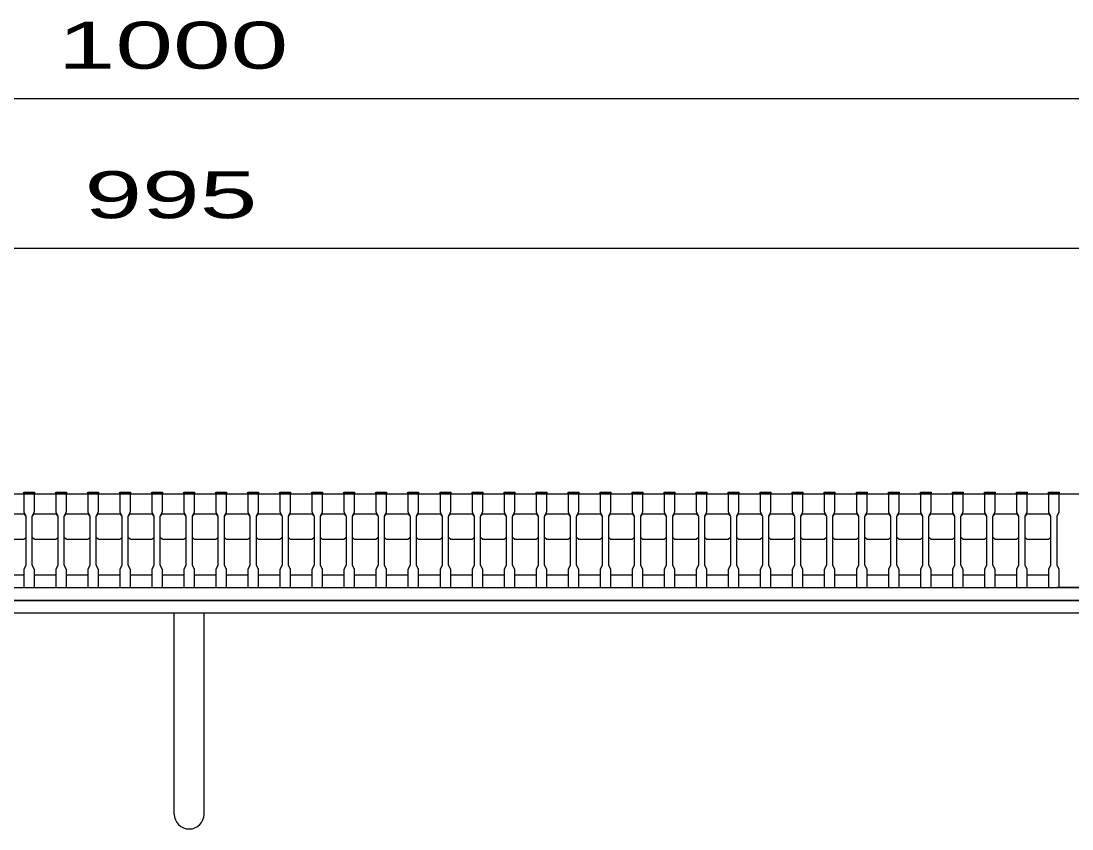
# Model space of a CAD drawing. Units: millimetres, scale not verified. Extents: x -1820 to 1736, y -1282 to 1048.
# Drawn here: x -995.2 to -503, y -729.5 to -351.2 of the extents above; entities that cross this region are included whole.
import ezdxf
from ezdxf.enums import TextEntityAlignment as Align

# ---------------------------------------------------------------- set-up
doc = ezdxf.new("R2010")
doc.units = ezdxf.units.MM
doc.header["$LTSCALE"] = 10
for name, color, linetype, lineweight in [('16', 3, 'Continuous', 25), ('19', 6, 'Continuous', 25), ('22', 4, 'Continuous', 25)]:
    doc.layers.add(name, color=color, linetype=linetype, lineweight=lineweight)
doc.styles.add('ベクトル', font='')
doc.styles.get('ベクトル').set_extended_font_data('ベクトル')

msp = doc.modelspace()

# ---------------------------------------------------------------- linework, layer by layer
at = {"layer": '16'}
for p, q in [((-1414, -572.5), (-419, -572.5)), ((-994, -572.5), (-994, -571.8)), ((-994, -571.8), (-989, -571.8)), ((-994, -572.5), (-994, -581)), ((-989, -572.5), (-994, -572.5)), ((-989, -571.8), (-989, -572.5)), ((-989, -581), (-989, -572.5)), ((-979, -572.5), (-979, -571.8)), ((-979, -571.8), (-974, -571.8)), ((-979, -572.5), (-979, -581)), ((-974, -572.5), (-979, -572.5)), ((-974, -571.8), (-974, -572.5)), ((-974, -581), (-974, -572.5)), ((-964, -572.5), (-964, -571.8)), ((-964, -571.8), (-959, -571.8)), ((-964, -572.5), (-964, -581)), ((-959, -572.5), (-964, -572.5)), ((-959, -571.8), (-959, -572.5)), ((-959, -581), (-959, -572.5)), ((-949, -572.5), (-949, -571.8)), ((-949, -571.8), (-944, -571.8)), ((-949, -572.5), (-949, -581)), ((-944, -572.5), (-949, -572.5)), ((-944, -571.8), (-944, -572.5)), ((-944, -581), (-944, -572.5)), ((-934, -572.5), (-934, -571.8)), ((-934, -571.8), (-929, -571.8)), ((-934, -572.5), (-934, -581)), ((-929, -572.5), (-934, -572.5)), ((-929, -571.8), (-929, -572.5)), ((-929, -581), (-929, -572.5)), ((-919, -572.5), (-919, -571.8)), ((-919, -571.8), (-914, -571.8)), ((-919, -572.5), (-919, -581)), ((-914, -572.5), (-919, -572.5)), ((-914, -571.8), (-914, -572.5)), ((-914, -581), (-914, -572.5)), ((-904, -572.5), (-904, -571.8)), ((-904, -571.8), (-899, -571.8)), ((-904, -572.5), (-904, -581)), ((-899, -572.5), (-904, -572.5)), ((-899, -571.8), (-899, -572.5)), ((-899, -581), (-899, -572.5)), ((-889, -572.5), (-889, -571.8)), ((-889, -571.8), (-884, -571.8)), ((-889, -572.5), (-889, -581)), ((-884, -572.5), (-889, -572.5)), ((-884, -571.8), (-884, -572.5)), ((-884, -581), (-884, -572.5)), ((-874, -572.5), (-874, -571.8)), ((-874, -571.8), (-869, -571.8)), ((-874, -572.5), (-874, -581)), ((-869, -572.5), (-874, -572.5)), ((-869, -571.8), (-869, -572.5)), ((-869, -581), (-869, -572.5)), ((-859, -572.5), (-859, -571.8)), ((-859, -571.8), (-854, -571.8)), ((-859, -572.5), (-859, -581)), ((-854, -572.5), (-859, -572.5)), ((-854, -571.8), (-854, -572.5)), ((-854, -581), (-854, -572.5)), ((-844, -572.5), (-844, -571.8)), ((-844, -571.8), (-839, -571.8)), ((-844, -572.5), (-844, -581)), ((-839, -572.5), (-844, -572.5)), ((-839, -571.8), (-839, -572.5)), ((-839, -581), (-839, -572.5)), ((-829, -572.5), (-829, -571.8)), ((-829, -571.8), (-824, -571.8)), ((-829, -572.5), (-829, -581)), ((-824, -572.5), (-829, -572.5)), ((-824, -571.8), (-824, -572.5)), ((-824, -581), (-824, -572.5)), ((-814, -572.5), (-814, -571.8)), ((-814, -571.8), (-809, -571.8)), ((-814, -572.5), (-814, -581)), ((-809, -572.5), (-814, -572.5)), ((-809, -571.8), (-809, -572.5)), ((-809, -581), (-809, -572.5)), ((-799, -572.5), (-799, -571.8)), ((-799, -571.8), (-794, -571.8)), ((-799, -572.5), (-799, -581)), ((-794, -572.5), (-799, -572.5)), ((-794, -571.8), (-794, -572.5)), ((-794, -581), (-794, -572.5)), ((-784, -572.5), (-784, -571.8)), ((-784, -571.8), (-779, -571.8)), ((-784, -572.5), (-784, -581)), ((-779, -572.5), (-784, -572.5)), ((-779, -571.8), (-779, -572.5)), ((-779, -581), (-779, -572.5)), ((-769, -572.5), (-769, -571.8)), ((-769, -571.8), (-764, -571.8)), ((-769, -572.5), (-769, -581)), ((-764, -572.5), (-769, -572.5)), ((-764, -571.8), (-764, -572.5)), ((-764, -581), (-764, -572.5)), ((-754, -572.5), (-754, -571.8)), ((-754, -571.8), (-749, -571.8)), ((-754, -572.5), (-754, -581)), ((-749, -572.5), (-754, -572.5)), ((-749, -571.8), (-749, -572.5)), ((-749, -581), (-749, -572.5)), ((-739, -572.5), (-739, -571.8)), ((-739, -571.8), (-734, -571.8)), ((-739, -572.5), (-739, -581)), ((-734, -572.5), (-739, -572.5)), ((-734, -571.8), (-734, -572.5)), ((-734, -581), (-734, -572.5)), ((-724, -572.5), (-724, -571.8)), ((-724, -571.8), (-719, -571.8)), ((-724, -572.5), (-724, -581)), ((-719, -572.5), (-724, -572.5)), ((-719, -571.8), (-719, -572.5)), ((-719, -581), (-719, -572.5)), ((-709, -572.5), (-709, -571.8)), ((-709, -571.8), (-704, -571.8)), ((-709, -572.5), (-709, -581)), ((-704, -572.5), (-709, -572.5)), ((-704, -571.8), (-704, -572.5)), ((-704, -581), (-704, -572.5)), ((-694, -572.5), (-694, -571.8)), ((-694, -571.8), (-689, -571.8)), ((-694, -572.5), (-694, -581)), ((-689, -572.5), (-694, -572.5)), ((-689, -571.8), (-689, -572.5)), ((-689, -581), (-689, -572.5)), ((-679, -572.5), (-679, -571.8)), ((-679, -571.8), (-674, -571.8)), ((-679, -572.5), (-679, -581)), ((-674, -572.5), (-679, -572.5)), ((-674, -571.8), (-674, -572.5)), ((-674, -581), (-674, -572.5)), ((-664, -572.5), (-664, -571.8)), ((-664, -571.8), (-659, -571.8)), ((-664, -572.5), (-664, -581)), ((-659, -572.5), (-664, -572.5)), ((-659, -571.8), (-659, -572.5)), ((-659, -581), (-659, -572.5)), ((-649, -572.5), (-649, -571.8)), ((-649, -571.8), (-644, -571.8)), ((-649, -572.5), (-649, -581)), ((-644, -572.5), (-649, -572.5)), ((-644, -571.8), (-644, -572.5)), ((-644, -581), (-644, -572.5)), ((-634, -572.5), (-634, -571.8)), ((-634, -571.8), (-629, -571.8)), ((-634, -572.5), (-634, -581)), ((-629, -572.5), (-634, -572.5)), ((-629, -571.8), (-629, -572.5)), ((-629, -581), (-629, -572.5)), ((-619, -572.5), (-619, -571.8)), ((-619, -571.8), (-614, -571.8)), ((-619, -572.5), (-619, -581)), ((-614, -572.5), (-619, -572.5)), ((-614, -571.8), (-614, -572.5)), ((-614, -581), (-614, -572.5)), ((-604, -572.5), (-604, -571.8)), ((-604, -571.8), (-599, -571.8)), ((-604, -572.5), (-604, -581)), ((-599, -572.5), (-604, -572.5)), ((-599, -571.8), (-599, -572.5)), ((-599, -581), (-599, -572.5)), ((-589, -572.5), (-589, -571.8)), ((-589, -571.8), (-584, -571.8)), ((-589, -572.5), (-589, -581)), ((-584, -572.5), (-589, -572.5)), ((-584, -571.8), (-584, -572.5)), ((-584, -581), (-584, -572.5)), ((-574, -572.5), (-574, -571.8)), ((-574, -571.8), (-569, -571.8)), ((-574, -572.5), (-574, -581)), ((-569, -572.5), (-574, -572.5)), ((-569, -571.8), (-569, -572.5)), ((-569, -581), (-569, -572.5)), ((-559, -572.5), (-559, -571.8)), ((-559, -571.8), (-554, -571.8)), ((-559, -572.5), (-559, -581)), ((-554, -572.5), (-559, -572.5)), ((-554, -571.8), (-554, -572.5)), ((-554, -581), (-554, -572.5)), ((-544, -572.5), (-544, -571.8)), ((-544, -571.8), (-539, -571.8)), ((-544, -572.5), (-544, -581)), ((-539, -572.5), (-544, -572.5)), ((-539, -571.8), (-539, -572.5)), ((-539, -581), (-539, -572.5)), ((-529, -572.5), (-529, -571.8)), ((-529, -571.8), (-524, -571.8)), ((-529, -572.5), (-529, -581)), ((-524, -572.5), (-529, -572.5)), ((-524, -571.8), (-524, -572.5)), ((-524, -581), (-524, -572.5)), ((-514, -572.5), (-514, -571.8)), ((-514, -571.8), (-509, -571.8)), ((-514, -572.5), (-514, -581)), ((-509, -572.5), (-514, -572.5)), ((-510, -572.5), (-455, -572.5)), ((-509, -571.8), (-509, -572.5)), ((-509, -581), (-509, -572.5)), ((-1004, -582), (-994, -582)), ((-994, -581), (-993, -583)), ((-994, -582), (-993, -583)), ((-993, -583), (-993, -606)), ((-990, -583), (-989, -581)), ((-990, -583), (-989, -582)), ((-990, -606), (-990, -583)), ((-989, -582), (-979, -582)), ((-979, -581), (-978, -583)), ((-979, -582), (-978, -583)), ((-978, -583), (-978, -606)), ((-975, -583), (-974, -581)), ((-975, -583), (-974, -582)), ((-975, -606), (-975, -583)), ((-974, -582), (-964, -582)), ((-964, -581), (-963, -583)), ((-964, -582), (-963, -583)), ((-963, -583), (-963, -606)), ((-960, -583), (-959, -581)), ((-960, -583), (-959, -582)), ((-960, -606), (-960, -583)), ((-959, -582), (-949, -582)), ((-949, -581), (-948, -583)), ((-949, -582), (-948, -583)), ((-948, -583), (-948, -606)), ((-945, -583), (-944, -581)), ((-945, -583), (-944, -582)), ((-945, -606), (-945, -583)), ((-944, -582), (-934, -582)), ((-934, -581), (-933, -583)), ((-934, -582), (-933, -583)), ((-933, -583), (-933, -606)), ((-930, -583), (-929, -581)), ((-930, -583), (-929, -582)), ((-930, -606), (-930, -583)), ((-929, -582), (-919, -582)), ((-919, -581), (-918, -583)), ((-919, -582), (-918, -583)), ((-918, -583), (-918, -606)), ((-915, -583), (-914, -581)), ((-915, -583), (-914, -582)), ((-915, -606), (-915, -583)), ((-914, -582), (-904, -582)), ((-904, -581), (-903, -583)), ((-904, -582), (-903, -583)), ((-903, -583), (-903, -606)), ((-900, -583), (-899, -581)), ((-900, -583), (-899, -582)), ((-900, -606), (-900, -583)), ((-899, -582), (-889, -582)), ((-889, -581), (-888, -583)), ((-889, -582), (-888, -583)), ((-888, -583), (-888, -606)), ((-885, -583), (-884, -581)), ((-885, -583), (-884, -582)), ((-885, -606), (-885, -583)), ((-884, -582), (-874, -582)), ((-874, -581), (-873, -583)), ((-874, -582), (-873, -583)), ((-873, -583), (-873, -606)), ((-870, -583), (-869, -581)), ((-870, -583), (-869, -582)), ((-870, -606), (-870, -583)), ((-869, -582), (-859, -582)), ((-859, -581), (-858, -583)), ((-859, -582), (-858, -583)), ((-858, -583), (-858, -606)), ((-855, -583), (-854, -581)), ((-855, -583), (-854, -582)), ((-855, -606), (-855, -583)), ((-854, -582), (-844, -582)), ((-844, -581), (-843, -583)), ((-844, -582), (-843, -583)), ((-843, -583), (-843, -606)), ((-840, -583), (-839, -581)), ((-840, -583), (-839, -582)), ((-840, -606), (-840, -583)), ((-839, -582), (-829, -582)), ((-829, -581), (-828, -583)), ((-829, -582), (-828, -583)), ((-828, -583), (-828, -606)), ((-825, -583), (-824, -581)), ((-825, -583), (-824, -582)), ((-825, -606), (-825, -583)), ((-824, -582), (-814, -582)), ((-814, -581), (-813, -583)), ((-814, -582), (-813, -583)), ((-813, -583), (-813, -606)), ((-810, -583), (-809, -581)), ((-810, -583), (-809, -582)), ((-810, -606), (-810, -583)), ((-809, -582), (-799, -582)), ((-799, -581), (-798, -583)), ((-799, -582), (-798, -583)), ((-798, -583), (-798, -606)), ((-795, -583), (-794, -581)), ((-795, -583), (-794, -582)), ((-795, -606), (-795, -583)), ((-794, -582), (-784, -582)), ((-784, -581), (-783, -583)), ((-784, -582), (-783, -583)), ((-783, -583), (-783, -606)), ((-780, -583), (-779, -581)), ((-780, -583), (-779, -582)), ((-780, -606), (-780, -583)), ((-779, -582), (-769, -582)), ((-769, -581), (-768, -583)), ((-769, -582), (-768, -583)), ((-768, -583), (-768, -606)), ((-765, -583), (-764, -581)), ((-765, -583), (-764, -582)), ((-765, -606), (-765, -583)), ((-764, -582), (-754, -582)), ((-754, -581), (-753, -583)), ((-754, -582), (-753, -583)), ((-753, -583), (-753, -606)), ((-750, -583), (-749, -581)), ((-750, -583), (-749, -582)), ((-750, -606), (-750, -583)), ((-749, -582), (-739, -582)), ((-739, -581), (-738, -583)), ((-739, -582), (-738, -583)), ((-738, -583), (-738, -606)), ((-735, -583), (-734, -581)), ((-735, -583), (-734, -582)), ((-735, -606), (-735, -583)), ((-734, -582), (-724, -582)), ((-724, -581), (-723, -583)), ((-724, -582), (-723, -583)), ((-723, -583), (-723, -606)), ((-720, -583), (-719, -581)), ((-720, -583), (-719, -582)), ((-720, -606), (-720, -583)), ((-719, -582), (-709, -582)), ((-709, -581), (-708, -583)), ((-709, -582), (-708, -583)), ((-708, -583), (-708, -606)), ((-705, -583), (-704, -581)), ((-705, -583), (-704, -582)), ((-705, -606), (-705, -583)), ((-704, -582), (-694, -582)), ((-694, -581), (-693, -583)), ((-694, -582), (-693, -583)), ((-693, -583), (-693, -606)), ((-690, -583), (-689, -581)), ((-690, -583), (-689, -582)), ((-690, -606), (-690, -583)), ((-689, -582), (-679, -582)), ((-679, -581), (-678, -583)), ((-679, -582), (-678, -583)), ((-678, -583), (-678, -606)), ((-675, -583), (-674, -581)), ((-675, -583), (-674, -582)), ((-675, -606), (-675, -583)), ((-674, -582), (-664, -582)), ((-664, -581), (-663, -583)), ((-664, -582), (-663, -583)), ((-663, -583), (-663, -606)), ((-660, -583), (-659, -581)), ((-660, -583), (-659, -582)), ((-660, -606), (-660, -583)), ((-659, -582), (-649, -582)), ((-649, -581), (-648, -583)), ((-649, -582), (-648, -583)), ((-648, -583), (-648, -606)), ((-645, -583), (-644, -581)), ((-645, -583), (-644, -582)), ((-645, -606), (-645, -583)), ((-644, -582), (-634, -582)), ((-634, -581), (-633, -583)), ((-634, -582), (-633, -583)), ((-633, -583), (-633, -606)), ((-630, -583), (-629, -581)), ((-630, -583), (-629, -582)), ((-630, -606), (-630, -583)), ((-629, -582), (-619, -582)), ((-619, -581), (-618, -583)), ((-619, -582), (-618, -583)), ((-618, -583), (-618, -606)), ((-615, -583), (-614, -581)), ((-615, -583), (-614, -582)), ((-615, -606), (-615, -583)), ((-614, -582), (-604, -582)), ((-604, -581), (-603, -583)), ((-604, -582), (-603, -583)), ((-603, -583), (-603, -606)), ((-600, -583), (-599, -581)), ((-600, -583), (-599, -582)), ((-600, -606), (-600, -583)), ((-599, -582), (-589, -582)), ((-589, -581), (-588, -583)), ((-589, -582), (-588, -583)), ((-588, -583), (-588, -606)), ((-585, -583), (-584, -581)), ((-585, -583), (-584, -582)), ((-585, -606), (-585, -583)), ((-584, -582), (-574, -582)), ((-574, -581), (-573, -583)), ((-574, -582), (-573, -583)), ((-573, -583), (-573, -606)), ((-570, -583), (-569, -581)), ((-570, -583), (-569, -582)), ((-570, -606), (-570, -583)), ((-569, -582), (-559, -582)), ((-559, -581), (-558, -583)), ((-559, -582), (-558, -583)), ((-558, -583), (-558, -606)), ((-555, -583), (-554, -581)), ((-555, -583), (-554, -582)), ((-555, -606), (-555, -583)), ((-554, -582), (-544, -582)), ((-544, -581), (-543, -583)), ((-544, -582), (-543, -583)), ((-543, -583), (-543, -606)), ((-540, -583), (-539, -581)), ((-540, -583), (-539, -582)), ((-540, -606), (-540, -583)), ((-539, -582), (-529, -582)), ((-529, -581), (-528, -583)), ((-529, -582), (-528, -583)), ((-528, -583), (-528, -606)), ((-525, -583), (-524, -581)), ((-525, -583), (-524, -582)), ((-525, -606), (-525, -583)), ((-524, -582), (-514, -582)), ((-514, -581), (-513, -583)), ((-514, -582), (-513, -583)), ((-513, -583), (-513, -606)), ((-510, -583), (-509, -581)), ((-510, -606), (-510, -583)), ((-994, -594), (-1004, -594)), ((-993, -593), (-994, -594)), ((-989, -594), (-990, -593)), ((-979, -594), (-989, -594)), ((-978, -593), (-979, -594)), ((-974, -594), (-975, -593)), ((-964, -594), (-974, -594)), ((-963, -593), (-964, -594)), ((-959, -594), (-960, -593)), ((-949, -594), (-959, -594)), ((-948, -593), (-949, -594)), ((-944, -594), (-945, -593)), ((-934, -594), (-944, -594)), ((-933, -593), (-934, -594)), ((-929, -594), (-930, -593)), ((-919, -594), (-929, -594)), ((-918, -593), (-919, -594)), ((-914, -594), (-915, -593)), ((-904, -594), (-914, -594)), ((-903, -593), (-904, -594)), ((-899, -594), (-900, -593)), ((-889, -594), (-899, -594)), ((-888, -593), (-889, -594)), ((-884, -594), (-885, -593)), ((-874, -594), (-884, -594)), ((-873, -593), (-874, -594)), ((-869, -594), (-870, -593)), ((-859, -594), (-869, -594)), ((-858, -593), (-859, -594)), ((-854, -594), (-855, -593)), ((-844, -594), (-854, -594)), ((-843, -593), (-844, -594)), ((-839, -594), (-840, -593)), ((-829, -594), (-839, -594)), ((-828, -593), (-829, -594)), ((-824, -594), (-825, -593)), ((-814, -594), (-824, -594)), ((-813, -593), (-814, -594)), ((-809, -594), (-810, -593)), ((-799, -594), (-809, -594)), ((-798, -593), (-799, -594)), ((-794, -594), (-795, -593)), ((-784, -594), (-794, -594)), ((-783, -593), (-784, -594)), ((-779, -594), (-780, -593)), ((-769, -594), (-779, -594)), ((-768, -593), (-769, -594)), ((-764, -594), (-765, -593)), ((-754, -594), (-764, -594)), ((-753, -593), (-754, -594)), ((-749, -594), (-750, -593)), ((-739, -594), (-749, -594)), ((-738, -593), (-739, -594)), ((-734, -594), (-735, -593)), ((-724, -594), (-734, -594)), ((-723, -593), (-724, -594)), ((-719, -594), (-720, -593)), ((-709, -594), (-719, -594)), ((-708, -593), (-709, -594)), ((-704, -594), (-705, -593)), ((-694, -594), (-704, -594)), ((-693, -593), (-694, -594)), ((-689, -594), (-690, -593)), ((-679, -594), (-689, -594)), ((-678, -593), (-679, -594)), ((-674, -594), (-675, -593)), ((-664, -594), (-674, -594)), ((-663, -593), (-664, -594)), ((-659, -594), (-660, -593)), ((-649, -594), (-659, -594)), ((-648, -593), (-649, -594)), ((-644, -594), (-645, -593)), ((-634, -594), (-644, -594)), ((-633, -593), (-634, -594)), ((-629, -594), (-630, -593)), ((-619, -594), (-629, -594)), ((-618, -593), (-619, -594)), ((-614, -594), (-615, -593)), ((-604, -594), (-614, -594)), ((-603, -593), (-604, -594)), ((-599, -594), (-600, -593)), ((-589, -594), (-599, -594)), ((-588, -593), (-589, -594)), ((-584, -594), (-585, -593)), ((-574, -594), (-584, -594)), ((-573, -593), (-574, -594)), ((-569, -594), (-570, -593)), ((-559, -594), (-569, -594)), ((-558, -593), (-559, -594)), ((-554, -594), (-555, -593)), ((-544, -594), (-554, -594)), ((-543, -593), (-544, -594)), ((-539, -594), (-540, -593)), ((-529, -594), (-539, -594)), ((-528, -593), (-529, -594)), ((-524, -594), (-525, -593)), ((-514, -594), (-524, -594)), ((-513, -593), (-514, -594)), ((-993, -606), (-994, -608)), ((-994, -608), (-994, -616.5)), ((-989, -608), (-990, -606)), ((-989, -616.5), (-989, -608)), ((-978, -606), (-979, -608)), ((-979, -608), (-979, -616.5)), ((-974, -608), (-975, -606)), ((-974, -616.5), (-974, -608)), ((-963, -606), (-964, -608)), ((-964, -608), (-964, -616.5)), ((-959, -608), (-960, -606)), ((-959, -616.5), (-959, -608)), ((-948, -606), (-949, -608)), ((-949, -608), (-949, -616.5)), ((-944, -608), (-945, -606)), ((-944, -616.5), (-944, -608)), ((-933, -606), (-934, -608)), ((-934, -608), (-934, -616.5)), ((-929, -608), (-930, -606)), ((-929, -616.5), (-929, -608)), ((-918, -606), (-919, -608)), ((-919, -608), (-919, -616.5)), ((-914, -608), (-915, -606)), ((-914, -616.5), (-914, -608)), ((-903, -606), (-904, -608)), ((-904, -608), (-904, -616.5)), ((-899, -608), (-900, -606)), ((-899, -616.5), (-899, -608)), ((-888, -606), (-889, -608)), ((-889, -608), (-889, -616.5)), ((-884, -608), (-885, -606)), ((-884, -616.5), (-884, -608)), ((-873, -606), (-874, -608)), ((-874, -608), (-874, -616.5)), ((-869, -608), (-870, -606)), ((-869, -616.5), (-869, -608)), ((-858, -606), (-859, -608)), ((-859, -608), (-859, -616.5)), ((-854, -608), (-855, -606)), ((-854, -616.5), (-854, -608)), ((-843, -606), (-844, -608)), ((-844, -608), (-844, -616.5)), ((-839, -608), (-840, -606)), ((-839, -616.5), (-839, -608)), ((-828, -606), (-829, -608)), ((-829, -608), (-829, -616.5)), ((-824, -608), (-825, -606)), ((-824, -616.5), (-824, -608)), ((-813, -606), (-814, -608)), ((-814, -608), (-814, -616.5)), ((-809, -608), (-810, -606)), ((-809, -616.5), (-809, -608)), ((-798, -606), (-799, -608)), ((-799, -608), (-799, -616.5)), ((-794, -608), (-795, -606)), ((-794, -616.5), (-794, -608)), ((-783, -606), (-784, -608)), ((-784, -608), (-784, -616.5)), ((-779, -608), (-780, -606)), ((-779, -616.5), (-779, -608)), ((-768, -606), (-769, -608)), ((-769, -608), (-769, -616.5)), ((-764, -608), (-765, -606)), ((-764, -616.5), (-764, -608)), ((-753, -606), (-754, -608)), ((-754, -608), (-754, -616.5)), ((-749, -608), (-750, -606)), ((-749, -616.5), (-749, -608)), ((-738, -606), (-739, -608)), ((-739, -608), (-739, -616.5)), ((-734, -608), (-735, -606)), ((-734, -616.5), (-734, -608)), ((-723, -606), (-724, -608)), ((-724, -608), (-724, -616.5)), ((-719, -608), (-720, -606)), ((-719, -616.5), (-719, -608)), ((-708, -606), (-709, -608)), ((-709, -608), (-709, -616.5)), ((-704, -608), (-705, -606)), ((-704, -616.5), (-704, -608)), ((-693, -606), (-694, -608)), ((-694, -608), (-694, -616.5)), ((-689, -608), (-690, -606)), ((-689, -616.5), (-689, -608)), ((-678, -606), (-679, -608)), ((-679, -608), (-679, -616.5)), ((-674, -608), (-675, -606)), ((-674, -616.5), (-674, -608)), ((-663, -606), (-664, -608)), ((-664, -608), (-664, -616.5)), ((-659, -608), (-660, -606)), ((-659, -616.5), (-659, -608)), ((-648, -606), (-649, -608)), ((-649, -608), (-649, -616.5)), ((-644, -608), (-645, -606)), ((-644, -616.5), (-644, -608)), ((-633, -606), (-634, -608)), ((-634, -608), (-634, -616.5)), ((-629, -608), (-630, -606)), ((-629, -616.5), (-629, -608)), ((-618, -606), (-619, -608)), ((-619, -608), (-619, -616.5)), ((-614, -608), (-615, -606)), ((-614, -616.5), (-614, -608)), ((-603, -606), (-604, -608)), ((-604, -608), (-604, -616.5)), ((-599, -608), (-600, -606)), ((-599, -616.5), (-599, -608)), ((-588, -606), (-589, -608)), ((-589, -608), (-589, -616.5)), ((-584, -608), (-585, -606)), ((-584, -616.5), (-584, -608)), ((-573, -606), (-574, -608)), ((-574, -608), (-574, -616.5)), ((-569, -608), (-570, -606)), ((-569, -616.5), (-569, -608)), ((-558, -606), (-559, -608)), ((-559, -608), (-559, -616.5)), ((-554, -608), (-555, -606)), ((-554, -616.5), (-554, -608)), ((-543, -606), (-544, -608)), ((-544, -608), (-544, -616.5)), ((-539, -608), (-540, -606)), ((-539, -616.5), (-539, -608)), ((-528, -606), (-529, -608)), ((-529, -608), (-529, -616.5)), ((-524, -608), (-525, -606)), ((-524, -616.5), (-524, -608)), ((-513, -606), (-514, -608)), ((-514, -608), (-514, -616.5)), ((-509, -608), (-510, -606)), ((-509, -616.5), (-509, -608)), ((-1004, -610.5), (-994, -610.5)), ((-989, -610.5), (-979, -610.5)), ((-974, -610.5), (-964, -610.5)), ((-959, -610.5), (-949, -610.5)), ((-944, -610.5), (-934, -610.5)), ((-929, -610.5), (-919, -610.5)), ((-914, -610.5), (-904, -610.5)), ((-899, -610.5), (-889, -610.5)), ((-884, -610.5), (-874, -610.5)), ((-869, -610.5), (-859, -610.5)), ((-854, -610.5), (-844, -610.5)), ((-839, -610.5), (-829, -610.5)), ((-824, -610.5), (-814, -610.5)), ((-809, -610.5), (-799, -610.5)), ((-794, -610.5), (-784, -610.5)), ((-779, -610.5), (-769, -610.5)), ((-764, -610.5), (-754, -610.5)), ((-749, -610.5), (-739, -610.5)), ((-734, -610.5), (-724, -610.5)), ((-719, -610.5), (-709, -610.5)), ((-704, -610.5), (-694, -610.5)), ((-689, -610.5), (-679, -610.5)), ((-674, -610.5), (-664, -610.5)), ((-659, -610.5), (-649, -610.5)), ((-644, -610.5), (-634, -610.5)), ((-629, -610.5), (-619, -610.5)), ((-614, -610.5), (-604, -610.5)), ((-599, -610.5), (-589, -610.5)), ((-584, -610.5), (-574, -610.5)), ((-569, -610.5), (-559, -610.5)), ((-554, -610.5), (-544, -610.5)), ((-539, -610.5), (-529, -610.5)), ((-524, -610.5), (-514, -610.5)), ((-1414, -616.5), (-419, -616.5)), ((-994, -616.5), (-989, -616.5)), ((-979, -616.5), (-974, -616.5)), ((-964, -616.5), (-959, -616.5)), ((-949, -616.5), (-944, -616.5)), ((-934, -616.5), (-929, -616.5)), ((-919, -616.5), (-914, -616.5)), ((-904, -616.5), (-899, -616.5)), ((-889, -616.5), (-884, -616.5)), ((-874, -616.5), (-869, -616.5)), ((-859, -616.5), (-854, -616.5)), ((-844, -616.5), (-839, -616.5)), ((-829, -616.5), (-824, -616.5)), ((-814, -616.5), (-809, -616.5)), ((-799, -616.5), (-794, -616.5)), ((-784, -616.5), (-779, -616.5)), ((-769, -616.5), (-764, -616.5)), ((-754, -616.5), (-749, -616.5)), ((-739, -616.5), (-734, -616.5)), ((-724, -616.5), (-719, -616.5)), ((-709, -616.5), (-704, -616.5)), ((-694, -616.5), (-689, -616.5)), ((-679, -616.5), (-674, -616.5)), ((-664, -616.5), (-659, -616.5)), ((-649, -616.5), (-644, -616.5)), ((-634, -616.5), (-629, -616.5)), ((-619, -616.5), (-614, -616.5)), ((-604, -616.5), (-599, -616.5)), ((-589, -616.5), (-584, -616.5)), ((-574, -616.5), (-569, -616.5)), ((-559, -616.5), (-554, -616.5)), ((-544, -616.5), (-539, -616.5)), ((-529, -616.5), (-524, -616.5)), ((-514, -616.5), (-509, -616.5)), ((-455, -616.5), (-510, -616.5)), ((-419, -622.5), (-1414, -622.5))]:
    msp.add_line(p, q, dxfattribs=at)
at = {"layer": '19'}
for p, q in [((-1416.5, -622.5), (-416.5, -622.5)), ((-416.5, -628.5), (-1416.5, -628.5)), ((-923.5, -722.5), (-923.5, -628.5)), ((-909.5, -722.5), (-909.5, -628.5))]:
    msp.add_line(p, q, dxfattribs=at)
msp.add_arc((-916.5, -722.5), 7, 180, 0, dxfattribs=at)
at = {"layer": '22'}
for p, q in [((-1416.5, -387.5), (-416.5, -387.5)), ((-1414, -457.5), (-419, -457.5))]:
    msp.add_line(p, q, dxfattribs=at)

# ---------------------------------------------------------------- texts
at = {"layer": '22', "color": 2, "style": 'ベクトル', "width": 1.65}
for s, p in [(' 1000 ', (-991.5, -362.5)), (' 995 ', (-979, -432.5))]:
    msp.add_text(s, height=21.99, dxfattribs=at).set_placement(p, align=Align.MIDDLE_LEFT)

doc.saveas('drawing.dxf')
